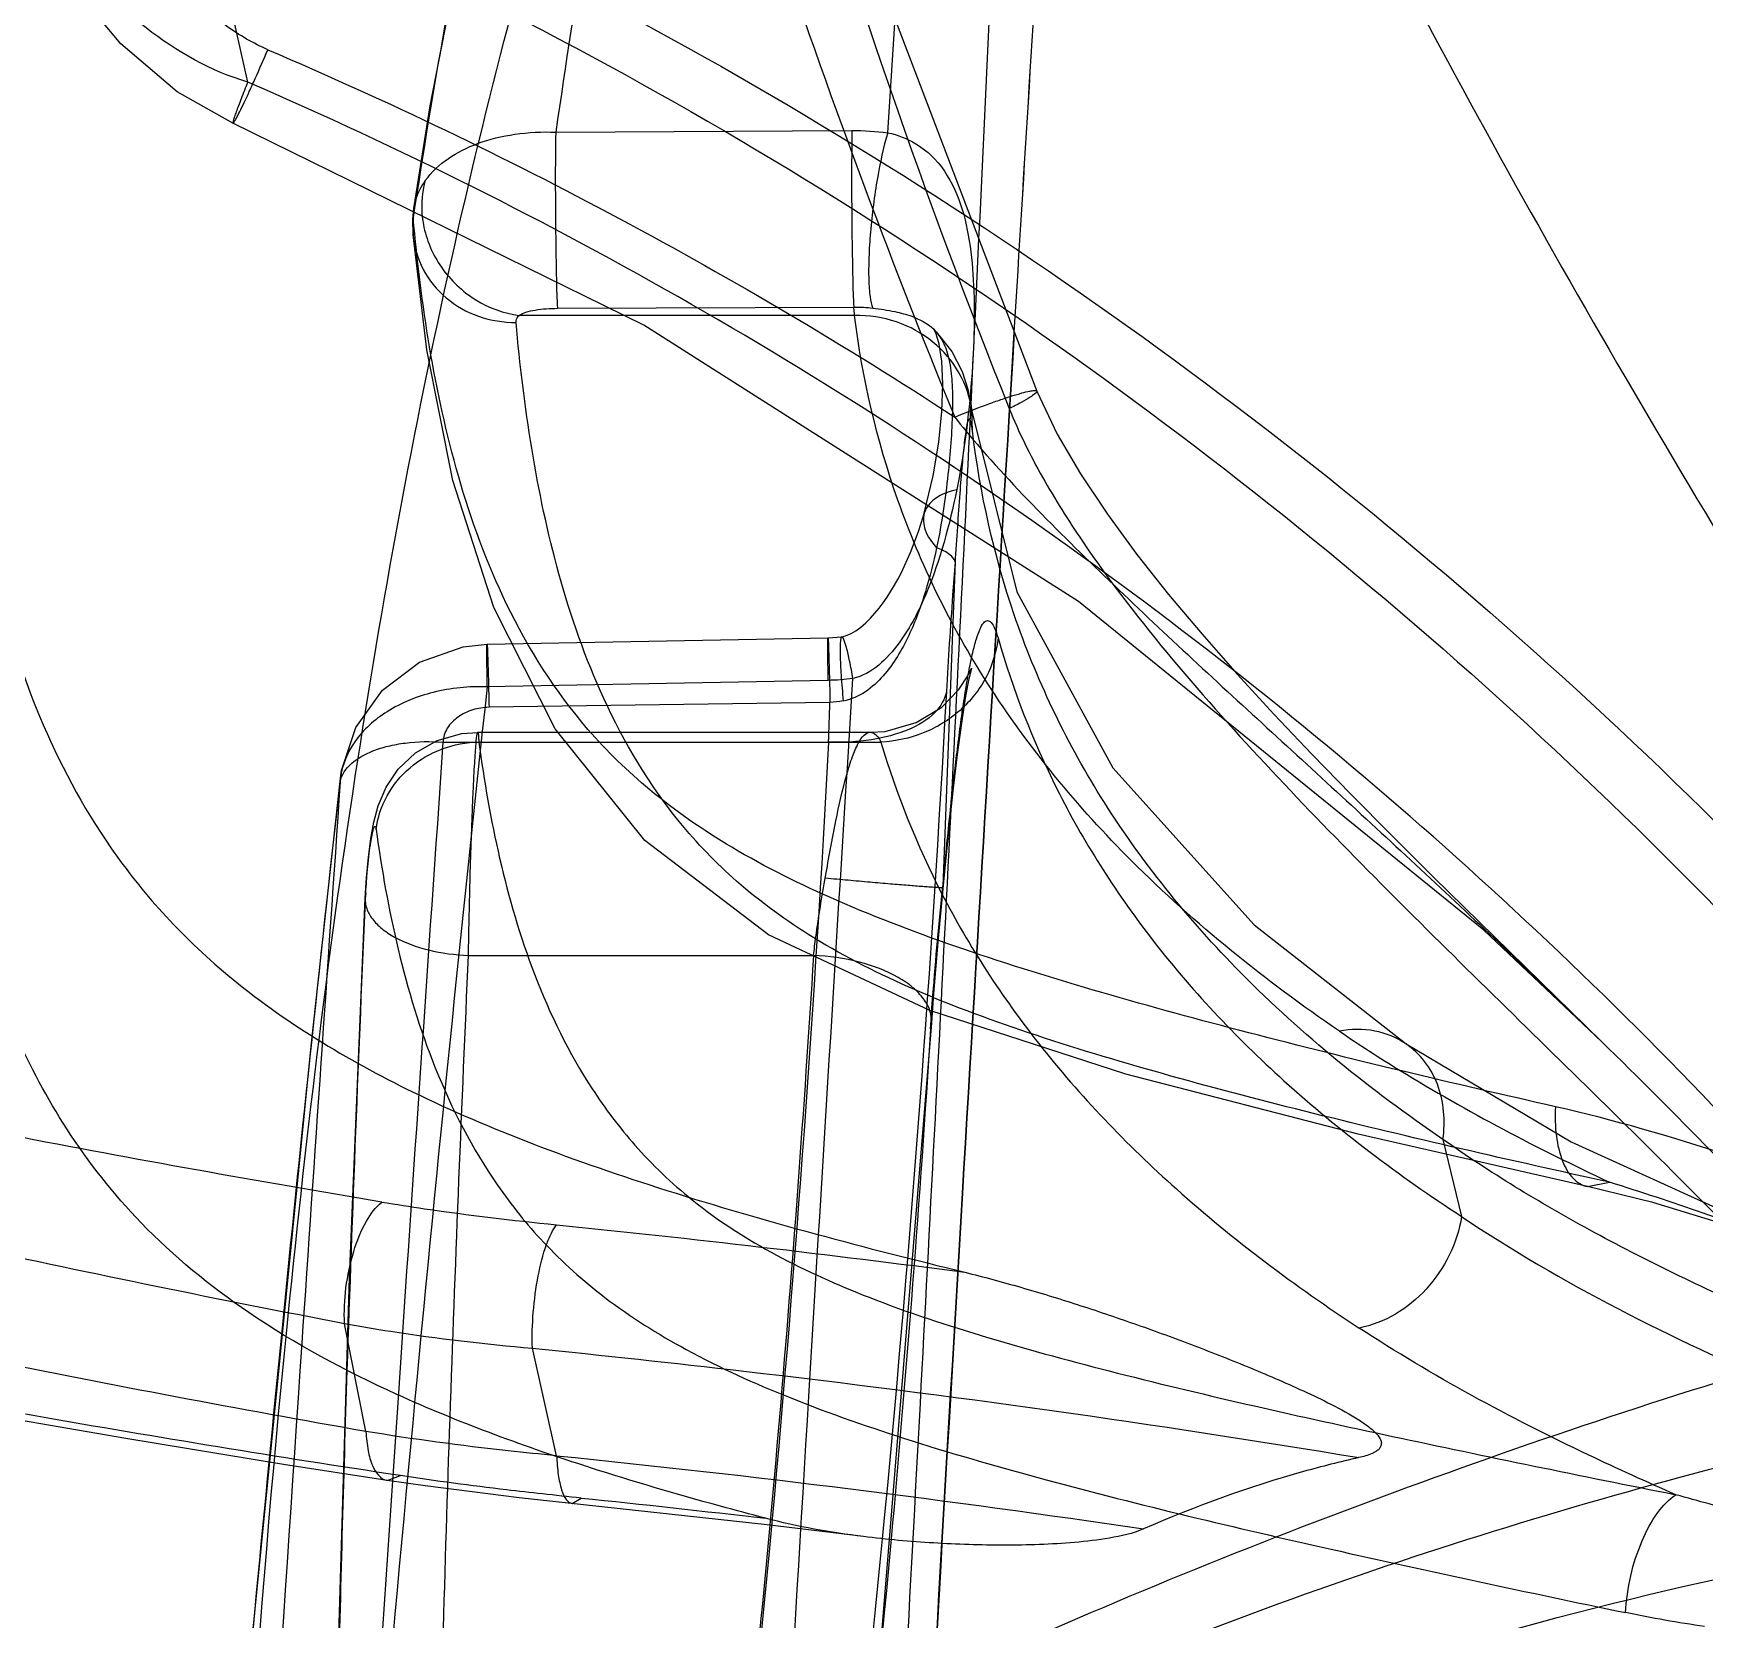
# Model space of a CAD drawing. Header units: millimetres. Extents: x 29875 to 31218, y -21313 to -20364.
# Drawn here: x 30167.77 to 30173.53, y -20647.95 to -20642.47 of the extents above; entities that cross this region are included whole.
import ezdxf

# ---------------------------------------------------------------- set-up
doc = ezdxf.new("R2010")
doc.units = ezdxf.units.MM
doc.header["$LTSCALE"] = 8
doc.layers.add('Cav-cor', color=30, linetype='Continuous')
doc.layers.add('WT', color=4, linetype='Continuous')

# ---------------------------------------------------------------- blocks, each defined once
blk = doc.blocks.new('20160903.150404')
at = {"layer": 'Cav-cor', "color": 241}
for p, q in [((-4.0091, 60.4725), (-4.1722, 62.9829)), ((-1.8006, 60.6473), (-1.6355, 61.3828)), ((-4.0414, 60.845), (-4.5231, 59.5805)), ((-2.8638, 60.4745), (-3.8856, 60.4801)), ((-2.3738, 60.2106), (-2.3739, 60.2113)), ((-2.3715, 60.1798), (-2.3738, 60.2106)), ((-2.3715, 60.1798), (-2.371, 60.1201)), ((-4.3227, 60.1079), (-4.3102, 59.8463)), ((-2.371, 60.1201), (-2.3711, 60.1196)), ((-2.8695, 59.8666), (-3.8919, 59.871)), ((-4.1664, 59.7955), (-4.1665, 59.7954)), ((-3.8944, 59.8421), (-2.7371, 59.8421)), ((-4.4455, 59.7841), (-4.4401, 59.6949)), ((-4.4334, 59.5849), (-4.4455, 59.7839)), ((-4.4401, 59.6949), (-4.4334, 59.586)), ((-4.3013, 59.4442), (-4.2993, 59.5114)), ((-4.2993, 59.5114), (-4.2992, 59.5119)), ((-4.1351, 59.1599), (-4.135, 59.1596)), ((-4.2413, 58.9916), (-4.1989, 57.8731)), ((-3.8029, 58.7297), (-3.8502, 58.7331)), ((-2.6265, 58.7075), (-3.8029, 58.7297)), ((-3.8035, 58.5829), (-2.6269, 58.5604)), ((-3.8097, 58.5066), (-2.6332, 58.4901)), ((-2.4743, 58.3698), (-3.9857, 58.3703)), ((-3.9482, 58.4037), (-3.9486, 58.4037)), ((-2.5943, 58.4037), (-3.9485, 58.4037)), ((-2.121, 58.2459), (-2.1197, 58.2313)), ((-5.8926, 57.904), (-6.472, 57.3368)), ((-4.1987, 57.8683), (-4.1997, 57.8678)), ((-4.1997, 57.8678), (-4.1997, 57.8678)), ((-2.2081, 57.8484), (-2.2059, 57.8318)), ((-2.5625, 57.6342), (-3.7529, 57.6342)), ((-4.1567, 57.3803), (-4.1601, 57.4011)), ((-5.7973, 57.3284), (-5.7973, 57.3284)), ((-5.9247, 56.9991), (-5.9888, 56.7333)), ((-6.4235, 56.8362), (-6.4997, 56.8514)), ((-6.4231, 56.8363), (-6.4235, 56.8362)), ((-2.2084, 55.9915), (-2.1348, 56.3633)), ((-2.8666, 55.9078), (-2.783, 56.2786)), ((-2.3205, 56.1234), (-2.3, 55.8212)), ((-2.3276, 55.8391), (-2.2851, 55.8456)), ((-2.2818, 55.8224), (-2.3276, 55.8391)), ((-2.2817, 55.8225), (-2.2818, 55.8224)), ((-2.9196, 55.7433), (-2.9509, 55.7618)), ((-3.9993, 55.717), (-3.9899, 55.6213)), ((-3.9254, 55.6289), (-3.5926, 55.6693)), ((-3.6104, 55.6903), (-3.5998, 55.5761)), ((-1.748, 54.5338), (-1.8261, 55.3789))]:
    blk.add_line(p, q, dxfattribs=at)
for points in [[(-2.3738, 60.2106), (-2.4297, 60.5653), (-2.6665, 61.7715), (-2.9332, 62.6849)], [(-1.7498, 60.5049), (-1.5571, 60.6137), (-1.3624, 60.7793), (-1.1898, 60.9863), (-1.1339, 61.0726)], [(-6.4717, 57.3371), (-6.0657, 57.7207), (-4.667, 58.8556), (-3.1679, 59.8088), (-1.7498, 60.5049)], [(-2.3711, 60.1196), (-2.3701, 60.1738), (-2.3739, 60.2114)], [(-6.4231, 56.8363), (-5.6317, 57.0174), (-4.831, 57.2244), (-4.1541, 57.4434), (-3.598, 57.7054), (-3.1705, 58.031), (-2.8611, 58.4156), (-2.6493, 58.8345), (-2.5083, 59.2727), (-2.4183, 59.7234), (-2.371, 60.1201)], [(-4.1665, 59.7954), (-4.1761, 59.786), (-4.2304, 59.7175), (-4.2659, 59.6484), (-4.2856, 59.5873), (-4.2956, 59.5372), (-4.2993, 59.5114)], [(-4.135, 59.1596), (-4.1663, 59.289), (-4.1854, 59.4048), (-4.1959, 59.5107), (-4.1989, 59.605), (-4.1952, 59.6844), (-4.1864, 59.7433), (-4.1763, 59.778), (-4.1698, 59.7914), (-4.1664, 59.7955)], [(-4.5231, 59.5805), (-4.5937, 59.4328), (-4.6741, 59.2953), (-4.767, 59.1559), (-4.8688, 59.0172), (-4.9781, 58.8793), (-5.0936, 58.742), (-5.2149, 58.6046), (-5.3413, 58.4669), (-5.4724, 58.3286), (-5.608, 58.1891), (-5.748, 58.0478), (-5.8926, 57.904)], [(-4.2992, 59.5119), (-4.4547, 58.8886), (-4.7852, 58.281), (-5.2733, 57.7394), (-5.7973, 57.3284)], [(-3.8507, 58.7332), (-3.8638, 58.7363), (-3.8824, 58.7444), (-3.8985, 58.7539), (-3.916, 58.7667), (-3.9331, 58.7815), (-3.9495, 58.7975), (-3.9649, 58.8145), (-3.9795, 58.8322), (-3.9934, 58.8506), (-4.0069, 58.87), (-4.02, 58.8904), (-4.0326, 58.9115), (-4.0447, 58.9331), (-4.0562, 58.9553), (-4.0672, 58.9779), (-4.0777, 59.0009), (-4.0877, 59.0243), (-4.0973, 59.0481), (-4.1064, 59.0722), (-4.1151, 59.0967), (-4.1233, 59.1216), (-4.1312, 59.1468), (-4.1351, 59.1599)], [(-2.121, 58.2459), (-2.1247, 58.2722), (-2.174, 58.4209), (-2.266, 58.5492), (-2.3934, 58.6457), (-2.5443, 58.699), (-2.6265, 58.7075)], [(-4.295, 58.618), (-4.2978, 58.6249), (-4.2963, 58.6195), (-4.2881, 58.5838), (-4.2765, 58.5216), (-4.2631, 58.4354), (-4.2487, 58.3277), (-4.2338, 58.2017), (-4.2187, 58.0617), (-4.2039, 57.9124), (-4.183, 57.6934)], [(-3.9485, 58.4037), (-4.0006, 58.4071), (-4.1076, 58.4371), (-4.1953, 58.4905), (-4.2547, 58.5509), (-4.2858, 58.5988), (-4.295, 58.618)], [(-2.2059, 57.8318), (-2.2103, 57.9015), (-2.2172, 57.9731), (-2.2256, 58.0378), (-2.2355, 58.0936), (-2.2503, 58.1497), (-2.2779, 58.2142), (-2.3203, 58.2763), (-2.3801, 58.3325), (-2.4545, 58.3752), (-2.54, 58.3995), (-2.5943, 58.4036)], [(-1.8261, 55.3789), (-2.0201, 57.3212), (-2.121, 58.2459)], [(-2.11, 55.1362), (-2.1524, 56.5223), (-2.2059, 57.8317)], [(-4.183, 57.6934), (-4.1671, 57.5024), (-4.1601, 57.4011)], [(-4.1602, 57.4011), (-3.9409, 54.7361), (-3.6108, 52.1705), (-3.2474, 50.1254)], [(-5.7973, 57.3284), (-6.3671, 56.9907), (-7.254, 56.5875), (-7.3604, 56.545)], [(-7.3597, 56.5453), (-7.0515, 56.6585), (-6.6485, 56.7813), (-6.4231, 56.8363)], [(-2.2817, 55.8225), (-1.9239, 55.8779), (-1.3797, 55.967), (-0.98, 56.036)], [(-3.5926, 55.6693), (-2.7377, 55.763), (-2.4124, 55.8037), (-2.2819, 55.8226)]]:
    blk.add_lwpolyline(points, dxfattribs=at)
for centre, radius, start, end in [((-1301.4082, -19.4678), 1299.3818, 3.4967459, 3.6464065), ((-1301.4041, -19.4675), 1299.3776, 3.4967517, 3.6464066), ((4.2364, 46.4892), 15.5214, 113.16818, 123.10122), ((-3.8907, 59.5558), 0.9242, 89.68831, 97.36342), ((-3.8936, 59.3177), 0.5533, 89.82436, 96.65643), ((-3.7883, 59.3699), 0.7872, 262.64395, 268.89533), ((65.3142, 62.3362), 69.6288, 183.121167, 185.454985), ((-3.7929, 58.8606), 0.3544, 259.83102, 267.28273), ((-41.314, 57.1303), 37.5295, 1.89273, 2.10158), ((67.9813, 62.2352), 71.8902, 183.082168, 185.223457), ((-141.8013, 42.485), 140.5663, 5.655158, 6.431753), ((-150.39, 51.2686), 148.3279, 1.90641, 2.542472), ((61.4887, 61.5685), 65.779, 183.650548, 185.187505), ((8.6588, 41.8451), 21.6549, 134.32468, 137.16234), ((-10.76, 107.7686), 51.6887, 279.46074, 280.90287), ((1.8779, 9.7332), 47.2103, 95.76716, 97.48888), ((-11.2276, 104.0585), 48.5542, 280.79366, 282.35735), ((-190.9234, 37.4802), 189.9425, 5.150952, 5.69737), ((-10.8743, 105.4798), 50.2413, 279.93232, 281.45529), ((-10.2872, 108.437), 53.1968, 278.65151, 280.0177), ((1.5124, 12.5761), 43.5524, 95.77052, 98.45534), ((-5.6651, 64.2257), 8.7789, 287.78562, 287.94369), ((-8.363, 61.4707), 5.9273, 283.6941, 286.00872), ((1.9038, 8.5355), 47.4752, 95.86925, 96.64157), ((-4.7879, 73.6301), 17.9625, 275.86977, 276.29764), ((-7.5041, 59.9552), 4.6858, 278.30277, 281.68843)]:
    blk.add_arc(centre, radius, start, end, dxfattribs=at)
for points, knots in [([(-2.6858, 64.9238), (-2.5715, 64.904), (-2.3568, 64.8566), (-2.0615, 64.7502), (-1.8117, 64.6109), (-1.536, 64.3868), (-1.2668, 64.0271), (-1.0358, 63.5197), (-0.8502, 62.9428), (-0.6915, 62.2893), (-0.5509, 61.5468), (-0.4705, 61.0193), (-0.4311, 60.7383)], [0, 0, 0, 0, 0.067769, 0.12815, 0.182748, 0.234016, 0.334735, 0.441606, 0.558617, 0.688336, 0.83421, 1, 1, 1, 1]), ([(-14.8382, 57.7231), (-14.7895, 57.9257), (-14.6663, 58.3311), (-14.3831, 58.9138), (-13.9915, 59.4619), (-13.5021, 59.9664), (-12.9375, 60.4293), (-12.1093, 61.0077), (-10.9979, 61.6628), (-9.6148, 62.3922), (-8.2108, 63.1023), (-6.8218, 63.8277), (-5.9219, 64.353), (-5.4874, 64.6328)], [0, 0, 0, 0, 0.052384, 0.106091, 0.162117, 0.220927, 0.28224, 0.345352, 0.474667, 0.606151, 0.738355, 0.870086, 1, 1, 1, 1]), ([(-3.0281, 64.5757), (-2.9112, 64.5517), (-2.6926, 64.4944), (-2.3955, 64.3674), (-2.1486, 64.2053), (-1.8792, 63.9507), (-1.6205, 63.5577), (-1.3967, 63.0173), (-1.2141, 62.4082), (-1.0566, 61.7201), (-0.9151, 60.9373), (-0.8333, 60.3808), (-0.7929, 60.0839)], [0, 0, 0, 0, 0.066557, 0.125727, 0.179508, 0.230503, 0.33165, 0.439028, 0.55616, 0.686121, 0.832786, 1, 1, 1, 1]), ([(-14.5392, 57.5047), (-14.4918, 57.7089), (-14.3723, 58.1176), (-14.0952, 58.7064), (-13.7074, 59.2585), (-13.2194, 59.7616), (-12.6568, 60.2186), (-11.8342, 60.7858), (-10.7343, 61.4281), (-9.3692, 62.1458), (-7.9857, 62.846), (-6.6177, 63.561), (-5.7308, 64.0768), (-5.3019, 64.3507)], [0, 0, 0, 0, 0.053198, 0.107748, 0.164439, 0.223653, 0.285113, 0.348184, 0.477163, 0.608143, 0.73975, 0.870806, 1, 1, 1, 1]), ([(-1.1441, 64.1956), (-1.8223, 64.0881), (-3.1641, 63.8314), (-5.1324, 63.3154), (-6.7241, 62.7844), (-7.9594, 62.3041), (-9.1497, 61.7917), (-10.2882, 61.2083), (-11.3388, 60.5257), (-12.0594, 59.9712), (-12.7214, 59.3775), (-13.3359, 58.7553), (-13.9301, 58.1223), (-14.3336, 57.7086), (-14.5392, 57.5047)], [0, 0, 0, 0, 0.134489, 0.267349, 0.398253, 0.462896, 0.526889, 0.652059, 0.712805, 0.772065, 0.829953, 0.886828, 0.943294, 1, 1, 1, 1]), ([(-3.0709, 64.0112), (-3.2403, 63.2471), (-3.6267, 61.7289), (-4.1378, 60.2469), (-4.4283, 59.5204)], [0, 0, 0, 0, 0.500052, 1, 1, 1, 1]), ([(-1.0826, 63.8478), (-1.7584, 63.7399), (-3.0954, 63.4824), (-5.0559, 62.965), (-6.6412, 62.4343), (-7.8711, 61.9544), (-9.0553, 61.4423), (-10.186, 60.856), (-11.2242, 60.1648), (-11.9332, 59.6008), (-12.5831, 58.9959), (-13.1871, 58.361), (-13.7763, 57.716), (-14.1788, 57.2944), (-14.3841, 57.0861)], [0, 0, 0, 0, 0.134329, 0.267008, 0.397699, 0.462219, 0.526075, 0.65092, 0.711498, 0.770632, 0.828523, 0.885619, 0.942584, 1, 1, 1, 1]), ([(-4.4652, 63.1724), (-4.4548, 62.9458), (-4.4075, 61.9243), (-4.3602, 60.9028), (-4.3227, 60.1079)], [0, 0, 0, 0, 0.221851, 1, 1, 1, 1]), ([(-14.3639, 56.7963), (-14.1774, 56.9733), (-13.811, 57.331), (-13.2765, 57.8801), (-12.7422, 58.4278), (-12.185, 58.9598), (-11.5909, 59.4667), (-10.7317, 60.1043), (-9.5492, 60.8051), (-8.0243, 61.5102), (-6.4232, 62.1274), (-4.7635, 62.661), (-3.6299, 62.9541), (-3.0557, 63.0844)], [0, 0, 0, 0, 0.0585, 0.116486, 0.174337, 0.232593, 0.291689, 0.351914, 0.475838, 0.603551, 0.733796, 0.866025, 1, 1, 1, 1]), ([(-12.3421, 59.5004), (-11.8516, 59.8412), (-10.8133, 60.461), (-9.2001, 61.3015), (-7.5662, 62.1221), (-6.4931, 62.7017), (-5.971, 63.0106)], [0, 0, 0, 0, 0.246225, 0.49751, 0.749936, 1, 1, 1, 1]), ([(-11.8945, 59.2586), (-11.6029, 59.4928), (-10.9887, 59.9405), (-9.9994, 60.5338), (-8.9458, 61.064), (-7.8454, 61.5419), (-6.7103, 61.977), (-5.1509, 62.5035), (-3.9518, 62.8275), (-3.1416, 63.0106)], [0, 0, 0, 0, 0.116953, 0.237237, 0.36031, 0.485475, 0.612212, 0.740287, 1, 1, 1, 1]), ([(-3.4034, 62.9708), (-3.3422, 62.7986), (-3.2318, 62.4316), (-3.0373, 61.6013), (-2.9305, 60.9394), (-2.8638, 60.4745)], [0, 0, 0, 0, 0.214385, 0.449065, 1, 1, 1, 1]), ([(-1.9342, 56.3301), (-1.998, 56.9721), (-2.1469, 58.2153), (-2.4718, 59.9884), (-2.8836, 61.5727), (-3.2202, 62.5467), (-3.3966, 62.9924)], [0, 0, 0, 0, 0.28289, 0.548716, 0.789796, 1, 1, 1, 1]), ([(-6.0593, 62.9548), (-6.4997, 62.0205), (-7.484, 60.1996), (-8.6015, 58.4609), (-9.1712, 57.5988)], [0, 0, 0, 0, 0.499889, 1, 1, 1, 1]), ([(-3.0899, 62.926), (-3.2457, 62.3425), (-3.5902, 61.1839), (-4.0103, 60.0501), (-4.2401, 59.4915)], [0, 0, 0, 0, 0.499966, 1, 1, 1, 1]), ([(-4.9915, 62.6157), (-5.4756, 61.5627), (-6.2934, 60.0239), (-7.508, 58.0487), (-8.1445, 57.0791), (-8.4658, 56.5963)], [0, 0, 0, 0, 0.499845, 0.749908, 1, 1, 1, 1]), ([(-2.9087, 62.5271), (-2.8483, 62.3667), (-2.7391, 62.0234), (-2.546, 61.2428), (-2.4384, 60.6188), (-2.3715, 60.1798)], [0, 0, 0, 0, 0.21321, 0.447569, 1, 1, 1, 1]), ([(-1.7031, 61.549), (-2.358, 61.2766), (-3.6321, 60.6419), (-5.3968, 59.4442), (-6.9927, 58.0313), (-7.9267, 56.9601), (-8.359, 56.3992)], [0, 0, 0, 0, 0.250192, 0.500257, 0.750192, 1, 1, 1, 1]), ([(-1.6355, 61.3828), (-2.2764, 61.1134), (-3.523, 60.4869), (-5.249, 59.3077), (-6.8105, 57.9196), (-7.7251, 56.8687), (-8.1486, 56.3186)], [0, 0, 0, 0, 0.250169, 0.500228, 0.750171, 1, 1, 1, 1]), ([(-1.8702, 60.7588), (-1.8198, 60.7803), (-1.7248, 60.8369), (-1.5576, 60.9784), (-1.4529, 61.1079), (-1.397, 61.2018)], [0, 0, 0, 0, 0.250337, 0.500702, 1, 1, 1, 1]), ([(-1.8006, 60.6473), (-1.6734, 60.6841), (-1.4394, 60.8203), (-1.2516, 61.0067), (-1.1683, 61.1077)], [0, 0, 0, 0, 0.502862, 1, 1, 1, 1]), ([(-1.7498, 60.5049), (-1.7503, 60.5047), (-1.752, 60.5066), (-1.7542, 60.5095), (-1.7577, 60.5154), (-1.7643, 60.5273), (-1.7748, 60.548), (-1.7895, 60.5786), (-1.8072, 60.6166), (-1.8347, 60.6773), (-1.8558, 60.7254), (-1.8702, 60.7588)], [0, 0, 0, 0, 0.006032, 0.020645, 0.0442, 0.076592, 0.167174, 0.289647, 0.439727, 0.612808, 1, 1, 1, 1]), ([(-7.289, 56.6436), (-6.9121, 57.0713), (-6.1115, 57.887), (-4.7851, 58.9729), (-3.3475, 59.9082), (-2.3245, 60.4207), (-1.8006, 60.6473)], [0, 0, 0, 0, 0.249833, 0.499778, 0.749833, 1, 1, 1, 1]), ([(-1.8006, 60.6473), (-1.7928, 60.628), (-1.7819, 60.6006), (-1.7688, 60.5662), (-1.7611, 60.5455), (-1.7556, 60.5293), (-1.7513, 60.5165), (-1.7501, 60.5102), (-1.7489, 60.5052), (-1.7498, 60.5049)], [0, 0, 0, 0, 0.411266, 0.584, 0.72971, 0.845221, 0.929194, 0.980741, 1, 1, 1, 1]), ([(-4.0091, 60.4724), (-4.043, 60.4655), (-4.1025, 60.4421), (-4.1894, 60.3714), (-4.2541, 60.261), (-4.2912, 60.1162), (-4.3069, 59.9609), (-4.3085, 59.7946), (-4.296, 59.5526), (-4.2721, 59.3667), (-4.2471, 59.2413)], [0, 0, 0, 0, 0.076392, 0.137534, 0.244399, 0.351411, 0.465506, 0.587839, 0.718005, 1, 1, 1, 1]), ([(-4.0091, 60.4723), (-3.9935, 60.4212), (-3.9698, 60.3072), (-3.9509, 60.1628), (-3.9434, 60.0454), (-3.9425, 59.9703), (-3.9465, 59.9121), (-3.9524, 59.8792), (-3.9577, 59.8672)], [0, 0, 0, 0, 0.261909, 0.568897, 0.713406, 0.838466, 0.935918, 1, 1, 1, 1]), ([(-3.8856, 60.4801), (-3.8837, 60.3645), (-3.8841, 60.1937), (-3.8876, 59.9907), (-3.8894, 59.9032), (-3.8919, 59.871)], [0, 0, 0, 0, 0.569038, 0.840853, 1, 1, 1, 1]), ([(-2.8633, 60.4745), (-2.8614, 60.3598), (-2.8619, 60.1899), (-2.8653, 59.9874), (-2.8671, 59.8994), (-2.8695, 59.8666)], [0, 0, 0, 0, 0.565984, 0.838042, 1, 1, 1, 1]), ([(-2.4134, 60.307), (-2.4558, 60.3672), (-2.5641, 60.4336), (-2.7243, 60.4717), (-2.8166, 60.4761), (-2.8638, 60.4744)], [0, 0, 0, 0, 0.445863, 0.713854, 1, 1, 1, 1]), ([(-2.4134, 60.307), (-2.3992, 60.2585), (-2.3967, 60.1777), (-2.4276, 60.0777), (-2.4802, 59.9826), (-2.5803, 59.8873), (-2.6846, 59.8488), (-2.7371, 59.8421)], [0, 0, 0, 0, 0.238963, 0.364482, 0.492407, 0.749477, 1, 1, 1, 1]), ([(-2.3739, 60.2114), (-2.3752, 60.2197), (-2.3826, 60.2537), (-2.3984, 60.2856), (-2.4134, 60.307)], [0, 0, 0, 0, 0.244532, 1, 1, 1, 1]), ([(-6.313, 57.1118), (-5.9594, 57.1921), (-5.4357, 57.3161), (-4.7545, 57.5008), (-4.2785, 57.6479), (-3.849, 57.8089), (-3.4841, 57.9888), (-3.1944, 58.1884), (-2.9159, 58.459), (-2.6841, 58.8261), (-2.5192, 59.2803), (-2.4217, 59.7301), (-2.3849, 60.0303), (-2.3715, 60.1798)], [0, 0, 0, 0, 0.196835, 0.29205, 0.383132, 0.467157, 0.540823, 0.603418, 0.657318, 0.75062, 0.836001, 0.918537, 1, 1, 1, 1]), ([(-2.3711, 60.1196), (-2.3748, 60.0785), (-2.3992, 59.9963), (-2.4809, 59.8963), (-2.5952, 59.8316), (-2.6829, 59.8174), (-2.7267, 59.8179)], [0, 0, 0, 0, 0.242773, 0.489367, 0.742372, 1, 1, 1, 1]), ([(-3.9577, 59.8672), (-3.9831, 59.8643), (-4.0285, 59.8573), (-4.1006, 59.8387), (-4.1456, 59.8153), (-4.1664, 59.7955)], [0, 0, 0, 0, 0.343782, 0.613964, 1, 1, 1, 1]), ([(-3.8944, 59.8421), (-3.8942, 59.8448), (-3.8935, 59.8544), (-3.8926, 59.864), (-3.8919, 59.871)], [0, 0, 0, 0, 0.275412, 1, 1, 1, 1]), ([(-2.7371, 59.8421), (-2.744, 59.8472), (-2.7625, 59.8548), (-2.8068, 59.8644), (-2.8437, 59.8665), (-2.8695, 59.8666)], [0, 0, 0, 0, 0.189526, 0.431773, 1, 1, 1, 1]), ([(-6.4997, 56.8514), (-6.1581, 56.9265), (-5.6519, 57.0419), (-4.9925, 57.2132), (-4.5315, 57.3499), (-4.1161, 57.5013), (-3.7661, 57.6757), (-3.4929, 57.8732), (-3.2341, 58.1417), (-3.0202, 58.5016), (-2.8665, 58.9435), (-2.7746, 59.381), (-2.7395, 59.6727), (-2.7267, 59.8179)], [0, 0, 0, 0, 0.196738, 0.291962, 0.383106, 0.467103, 0.540351, 0.60229, 0.655761, 0.749068, 0.834919, 0.918006, 1, 1, 1, 1]), ([(-5.5672, 57.3728), (-5.3123, 57.5471), (-4.8621, 57.9068), (-4.344, 58.5332), (-4.0245, 59.1811), (-3.9215, 59.6255), (-3.8944, 59.8421)], [0, 0, 0, 0, 0.301275, 0.558759, 0.786991, 1, 1, 1, 1]), ([(-4.3102, 59.8463), (-4.2516, 58.6135), (-4.1231, 56.0823), (-3.9085, 52.2178), (-3.7426, 48.2211), (-3.7036, 45.5212), (-3.7116, 44.1576)], [0, 0, 0, 0, 0.235786, 0.484234, 0.739479, 1, 1, 1, 1]), ([(-4.2991, 59.5119), (-4.2933, 59.5576), (-4.2633, 59.6483), (-4.1697, 59.7577), (-4.0411, 59.8279), (-3.9432, 59.8429), (-3.8944, 59.8421)], [0, 0, 0, 0, 0.242885, 0.489469, 0.742359, 1, 1, 1, 1]), ([(-0.7927, 59.8421), (-0.815, 59.5316), (-0.8767, 59.0598), (-1.0726, 58.4437), (-1.2755, 58.0626), (-1.507, 57.7709), (-1.8344, 57.4594), (-2.273, 57.1958), (-2.7932, 56.9748), (-3.4271, 56.7576), (-3.93, 56.6255), (-4.2752, 56.5407)], [0, 0, 0, 0, 0.176423, 0.267738, 0.365303, 0.418997, 0.478235, 0.620562, 0.705606, 0.798554, 1, 1, 1, 1]), ([(-4.1665, 59.7954), (-4.1816, 59.781), (-4.2066, 59.7441), (-4.2249, 59.6765), (-4.2325, 59.5979), (-4.2328, 59.4688), (-4.2181, 59.2809), (-4.1951, 59.1243), (-4.1778, 59.0406)], [0, 0, 0, 0, 0.081041, 0.168131, 0.269377, 0.386909, 0.668411, 1, 1, 1, 1]), ([(-2.7267, 59.8179), (-2.7265, 59.8199), (-2.7268, 59.829), (-2.7322, 59.8372), (-2.7371, 59.8421)], [0, 0, 0, 0, 0.228834, 1, 1, 1, 1]), ([(-4.5231, 59.5805), (-4.5243, 59.5777), (-4.5138, 59.5684), (-4.4977, 59.5574), (-4.4661, 59.5394), (-4.4422, 59.5272), (-4.4283, 59.5204)], [0, 0, 0, 0, 0.080923, 0.277787, 0.590157, 1, 1, 1, 1]), ([(-4.2401, 59.4915), (-4.2752, 59.5059), (-4.3265, 59.5259), (-4.3923, 59.5495), (-4.4344, 59.5635), (-4.4688, 59.5739), (-4.4961, 59.5805), (-4.5114, 59.5831), (-4.5222, 59.5828), (-4.5231, 59.5805)], [0, 0, 0, 0, 0.380876, 0.552543, 0.70233, 0.825265, 0.916949, 0.975026, 1, 1, 1, 1]), ([(-4.4334, 59.586), (-4.3771, 58.6618), (-4.0685, 53.5202), (-3.784, 48.3795), (-3.8083, 44.1658)], [0, 0, 0, 0, 0.179768, 1, 1, 1, 1]), ([(-3.8083, 44.1658), (-3.784, 48.3795), (-4.0684, 53.5198), (-4.377, 58.6611), (-4.4334, 59.5849)], [0, 0, 0, 0, 0.820287, 1, 1, 1, 1]), ([(-4.4283, 59.5204), (-4.4608, 59.439), (-4.539, 59.2825), (-4.7235, 58.9897), (-4.9877, 58.6511), (-5.3303, 58.27), (-5.8067, 57.7806), (-6.4218, 57.1833), (-6.909, 56.6987), (-7.1479, 56.4499)], [0, 0, 0, 0, 0.0638, 0.126907, 0.251745, 0.375837, 0.499859, 0.748887, 1, 1, 1, 1]), ([(-4.3013, 59.4442), (-4.3004, 59.451), (-4.2988, 59.4623), (-4.2962, 59.4751), (-4.2937, 59.4813), (-4.2921, 59.4839), (-4.2895, 59.4842), (-4.2877, 59.4818), (-4.286, 59.4783), (-4.2833, 59.4699), (-4.2802, 59.455), (-4.2766, 59.4319), (-4.2729, 59.4023), (-4.2691, 59.3664), (-4.2637, 59.3076), (-4.2571, 59.2226), (-4.2491, 59.1097), (-4.2438, 59.0297), (-4.2411, 58.988)], [0, 0, 0, 0, 0.03804, 0.063193, 0.07098, 0.075877, 0.079116, 0.083634, 0.090942, 0.101381, 0.131892, 0.175063, 0.230395, 0.297144, 0.374461, 0.556763, 0.768469, 1, 1, 1, 1]), ([(-4.3184, 59.3963), (-4.3996, 59.3017), (-4.5715, 59.1213), (-4.9287, 58.7757), (-5.3863, 58.3567), (-5.9345, 57.8531), (-6.2942, 57.5109), (-6.4717, 57.3371)], [0, 0, 0, 0, 0.125517, 0.250593, 0.500293, 0.75, 1, 1, 1, 1]), ([(-5.9247, 56.9991), (-5.6757, 57.1688), (-5.2358, 57.5227), (-4.7338, 58.1435), (-4.4261, 58.7873), (-4.3274, 59.2287), (-4.3013, 59.4442)], [0, 0, 0, 0, 0.298766, 0.555523, 0.784793, 1, 1, 1, 1]), ([(-4.2471, 59.2413), (-4.2227, 59.1198), (-4.1726, 58.9341), (-4.0584, 58.7077), (-3.9545, 58.6046), (-3.8891, 58.5892)], [0, 0, 0, 0, 0.483288, 0.738128, 1, 1, 1, 1]), ([(-4.247, 59.2405), (-4.2207, 59.2346), (-4.1745, 59.219), (-4.1409, 59.1798), (-4.1351, 59.16)], [0, 0, 0, 0, 0.565937, 1, 1, 1, 1]), ([(-4.135, 59.1596), (-4.1297, 59.1412), (-4.1349, 59.0947), (-4.1612, 59.0587), (-4.1776, 59.0407)], [0, 0, 0, 0, 0.439888, 1, 1, 1, 1]), ([(-4.2413, 58.9916), (-4.2402, 59.0015), (-4.2181, 59.0234), (-4.1937, 59.0341), (-4.1776, 59.0407)], [0, 0, 0, 0, 0.365064, 1, 1, 1, 1]), ([(-4.2413, 58.9916), (-4.2384, 58.9534), (-4.2275, 58.8046), (-4.2174, 58.6557), (-4.2113, 58.545)], [0, 0, 0, 0, 0.25662, 1, 1, 1, 1]), ([(-4.1776, 59.0407), (-4.1667, 58.9897), (-4.141, 58.8866), (-4.0951, 58.7608), (-4.044, 58.6644), (-3.9957, 58.5971), (-3.9348, 58.54), (-3.8827, 58.5166), (-3.8555, 58.5117)], [0, 0, 0, 0, 0.241356, 0.49065, 0.617269, 0.744629, 0.872339, 1, 1, 1, 1]), ([(-4.1987, 57.8683), (-4.2054, 57.9407), (-4.2192, 58.0814), (-4.2412, 58.2828), (-4.2607, 58.438), (-4.2772, 58.548), (-4.2891, 58.617), (-4.3012, 58.6754), (-4.3131, 58.7222), (-4.3256, 58.757), (-4.3364, 58.7794), (-4.3525, 58.7925), (-4.3696, 58.7816), (-4.3797, 58.7597), (-4.3863, 58.7411), (-4.3896, 58.7298)], [0, 0, 0, 0, 0.214807, 0.417896, 0.598454, 0.677092, 0.746417, 0.805409, 0.85324, 0.889343, 0.913739, 0.928348, 0.942145, 0.965225, 1, 1, 1, 1]), ([(-4.3896, 58.7298), (-4.4408, 58.5505), (-4.5827, 58.1863), (-4.9139, 57.6655), (-5.3859, 57.1651), (-5.7735, 56.8739), (-5.9888, 56.7333)], [0, 0, 0, 0, 0.214174, 0.445786, 0.704617, 1, 1, 1, 1]), ([(-4.3896, 58.7298), (-4.3847, 58.6828), (-4.3555, 58.5887), (-4.2635, 58.4721), (-4.1348, 58.3935), (-4.0354, 58.3722), (-3.9857, 58.3703)], [0, 0, 0, 0, 0.242055, 0.490995, 0.745103, 1, 1, 1, 1]), ([(-3.8891, 58.5892), (-3.8855, 58.6095), (-3.8787, 58.6453), (-3.8688, 58.69), (-3.8605, 58.7179), (-3.8553, 58.7298), (-3.852, 58.7333), (-3.8507, 58.7331)], [0, 0, 0, 0, 0.410838, 0.724669, 0.921788, 0.974652, 1, 1, 1, 1]), ([(-3.8507, 58.7331), (-3.8489, 58.7329), (-3.8464, 58.726), (-3.8451, 58.715), (-3.8442, 58.6953), (-3.8446, 58.657), (-3.848, 58.5947), (-3.8526, 58.5415), (-3.8555, 58.5117)], [0, 0, 0, 0, 0.023984, 0.077909, 0.163964, 0.280833, 0.597642, 1, 1, 1, 1]), ([(-3.8029, 58.7297), (-3.8033, 58.7296), (-3.803, 58.7276), (-3.8036, 58.7253), (-3.8037, 58.7201), (-3.8043, 58.7101), (-3.8048, 58.6925), (-3.8057, 58.6666), (-3.8066, 58.634), (-3.8076, 58.5957), (-3.8087, 58.5526), (-3.8094, 58.5223), (-3.8097, 58.5066)], [0, 0, 0, 0, 0.004588, 0.017807, 0.039624, 0.069964, 0.155771, 0.273322, 0.420099, 0.593286, 0.788321, 1, 1, 1, 1]), ([(-3.8035, 58.5829), (-3.8032, 58.6034), (-3.8029, 58.6323), (-3.8025, 58.6682), (-3.8024, 58.6894), (-3.8024, 58.7061), (-3.8024, 58.7173), (-3.8026, 58.7237), (-3.8025, 58.727), (-3.8029, 58.7284), (-3.8027, 58.7297), (-3.8029, 58.7297)], [0, 0, 0, 0, 0.417723, 0.590782, 0.735699, 0.85015, 0.933004, 0.962257, 0.983224, 0.995789, 1, 1, 1, 1]), ([(-2.6265, 58.7074), (-2.6269, 58.7074), (-2.6266, 58.7055), (-2.6272, 58.7032), (-2.6273, 58.6982), (-2.6279, 58.6884), (-2.6284, 58.6714), (-2.6293, 58.6461), (-2.6302, 58.6144), (-2.6312, 58.5771), (-2.6322, 58.535), (-2.6329, 58.5055), (-2.6332, 58.4901)], [0, 0, 0, 0, 0.00457, 0.017734, 0.039471, 0.069714, 0.155287, 0.272584, 0.419187, 0.592363, 0.787653, 1, 1, 1, 1]), ([(-2.627, 58.5604), (-2.6267, 58.5809), (-2.6264, 58.6098), (-2.6261, 58.6459), (-2.626, 58.6671), (-2.626, 58.6838), (-2.626, 58.6951), (-2.6262, 58.7014), (-2.6261, 58.7048), (-2.6265, 58.7061), (-2.6263, 58.7075), (-2.6265, 58.7074)], [0, 0, 0, 0, 0.417716, 0.590769, 0.735668, 0.850122, 0.932992, 0.96225, 0.983216, 0.995777, 1, 1, 1, 1]), ([(-3.3481, 47.866), (-3.3965, 49.7271), (-3.5221, 52.4767), (-3.7316, 56.0496), (-3.8373, 57.7637), (-3.8891, 58.5892)], [0, 0, 0, 0, 0.520157, 0.768893, 1, 1, 1, 1]), ([(-4.2113, 58.545), (-4.2072, 58.5178), (-4.1709, 58.46), (-4.0757, 58.4055), (-3.9491, 58.3726), (-3.8545, 58.3678), (-3.805, 58.3698)], [0, 0, 0, 0, 0.175312, 0.402524, 0.68486, 1, 1, 1, 1]), ([(-2.6269, 58.5604), (-2.5647, 58.5629), (-2.4435, 58.551), (-2.2827, 58.4866), (-2.1647, 58.383), (-2.126, 58.2904), (-2.121, 58.2458)], [0, 0, 0, 0, 0.28906, 0.556295, 0.791973, 1, 1, 1, 1]), ([(-2.6269, 58.5604), (-2.5372, 57.7424), (-2.3676, 56.0431), (-2.1336, 53.43), (-1.9326, 50.7029), (-1.8435, 48.8551), (-1.8131, 47.9219)], [0, 0, 0, 0, 0.231344, 0.480052, 0.73752, 1, 1, 1, 1]), ([(-2.6332, 58.4901), (-2.6142, 58.4898), (-2.5764, 58.4838), (-2.5257, 58.4593), (-2.4865, 58.4215), (-2.4745, 58.3866), (-2.4748, 58.3698)], [0, 0, 0, 0, 0.262693, 0.520908, 0.768775, 1, 1, 1, 1]), ([(-2.598, 58.3703), (-2.616, 58.2356), (-2.6632, 57.9641), (-2.7817, 57.5571), (-2.9445, 57.2235), (-3.1381, 56.9676), (-3.432, 56.6864), (-3.8587, 56.4738), (-4.3627, 56.3089), (-4.9651, 56.1471), (-5.7578, 55.97), (-6.4019, 55.8384), (-6.7284, 55.7732)], [0, 0, 0, 0, 0.076205, 0.154244, 0.237052, 0.282613, 0.333567, 0.463865, 0.54461, 0.631397, 0.813331, 1, 1, 1, 1]), ([(-3.9857, 58.3703), (-4.0388, 58.1897), (-4.1866, 57.8223), (-4.5298, 57.2972), (-5.0169, 56.7905), (-5.4147, 56.4932), (-5.6355, 56.3485)], [0, 0, 0, 0, 0.212137, 0.442956, 0.702504, 1, 1, 1, 1]), ([(-3.9485, 58.4037), (-3.9518, 58.4037), (-3.969, 58.3993), (-3.9792, 58.3826), (-3.9857, 58.3703)], [0, 0, 0, 0, 0.190092, 1, 1, 1, 1]), ([(-3.7945, 57.9065), (-3.8053, 57.9705), (-3.8268, 58.0884), (-3.8576, 58.2266), (-3.8848, 58.3158), (-3.9042, 58.3617), (-3.9227, 58.3924), (-3.9406, 58.4036), (-3.9482, 58.4037)], [0, 0, 0, 0, 0.365884, 0.676809, 0.798194, 0.891994, 0.957412, 1, 1, 1, 1]), ([(-2.9604, 55.8738), (-2.7415, 55.9447), (-2.3416, 56.0912), (-1.8226, 56.3687), (-1.4377, 56.6835), (-1.1734, 57.0184), (-0.9938, 57.3564), (-0.8329, 57.8012), (-0.7667, 58.1438), (-0.737, 58.3703)], [0, 0, 0, 0, 0.192506, 0.355413, 0.490062, 0.605247, 0.709826, 0.808919, 1, 1, 1, 1]), ([(-2.5944, 58.4037), (-2.5952, 58.4036), (-2.5957, 58.3995), (-2.5967, 58.3942), (-2.5974, 58.3832), (-2.5978, 58.3751), (-2.598, 58.3703)], [0, 0, 0, 0, 0.071981, 0.262294, 0.572394, 1, 1, 1, 1]), ([(-2.2438, 58.0687), (-2.2487, 58.109), (-2.2752, 58.1895), (-2.3565, 58.2881), (-2.4689, 58.3532), (-2.555, 58.3696), (-2.598, 58.3703)], [0, 0, 0, 0, 0.242004, 0.490152, 0.743948, 1, 1, 1, 1]), ([(-2.5625, 57.6342), (-2.5631, 57.6752), (-2.5646, 57.7604), (-2.5677, 57.8898), (-2.5717, 58.0195), (-2.5755, 58.1237), (-2.5788, 58.2005), (-2.5812, 58.2508), (-2.5836, 58.2949), (-2.5859, 58.3321), (-2.5881, 58.3617), (-2.59, 58.3815), (-2.5914, 58.393), (-2.5924, 58.3987), (-2.5931, 58.4017), (-2.5939, 58.4037), (-2.5943, 58.4037)], [0, 0, 0, 0, 0.159629, 0.331661, 0.503944, 0.664836, 0.737447, 0.803161, 0.86084, 0.909442, 0.948211, 0.976459, 0.986469, 0.993703, 0.998165, 1, 1, 1, 1]), ([(-2.1197, 58.2312), (-2.1275, 58.2827), (-2.2013, 58.3321), (-2.286, 58.3573), (-2.3673, 58.3719), (-2.4311, 58.373), (-2.4743, 58.3698)], [0, 0, 0, 0, 0.3885, 0.525983, 0.676537, 1, 1, 1, 1]), ([(-2.2438, 58.0687), (-2.2626, 57.93), (-2.3124, 57.6507), (-2.4387, 57.2324), (-2.6145, 56.8913), (-2.8232, 56.632), (-3.0407, 56.4372), (-3.328, 56.2571), (-3.6861, 56.0957), (-4.1034, 55.9515), (-4.7255, 55.7739), (-5.5471, 55.5794), (-6.2157, 55.4369), (-6.5548, 55.3665)], [0, 0, 0, 0, 0.0756, 0.153007, 0.235368, 0.280966, 0.332216, 0.392346, 0.463402, 0.543974, 0.630688, 0.812879, 1, 1, 1, 1]), ([(-2.2081, 57.8484), (-2.2088, 57.863), (-2.2107, 57.8934), (-2.2146, 57.939), (-2.2195, 57.9833), (-2.2242, 58.0174), (-2.2281, 58.0409), (-2.2309, 58.0546), (-2.2334, 58.0656), (-2.2361, 58.0727), (-2.2375, 58.0778), (-2.2415, 58.079), (-2.2428, 58.0738), (-2.2435, 58.0709), (-2.2438, 58.0687)], [0, 0, 0, 0, 0.179599, 0.37286, 0.560854, 0.725797, 0.794771, 0.852592, 0.898096, 0.93043, 0.949347, 0.95781, 0.972374, 1, 1, 1, 1]), ([(-4.1997, 57.8678), (-4.1992, 57.8672), (-4.1957, 57.8679), (-4.1902, 57.8673), (-4.18, 57.8681), (-4.1666, 57.8687), (-4.1494, 57.8699), (-4.12, 57.872), (-4.0759, 57.8755), (-4.0152, 57.8805), (-3.9461, 57.8865), (-3.8712, 57.8932), (-3.8197, 57.8979), (-3.7935, 57.9004)], [0, 0, 0, 0, 0.005665, 0.02065, 0.044917, 0.078353, 0.120628, 0.171245, 0.295506, 0.446633, 0.619016, 0.806247, 1, 1, 1, 1]), ([(-3.7529, 57.6342), (-3.7554, 57.6555), (-3.7669, 57.7466), (-3.7819, 57.8373), (-3.7945, 57.9065)], [0, 0, 0, 0, 0.233798, 1, 1, 1, 1]), ([(-4.1568, 57.3803), (-4.1592, 57.4189), (-4.171, 57.5834), (-4.1862, 57.7475), (-4.1989, 57.8731)], [0, 0, 0, 0, 0.234597, 1, 1, 1, 1]), ([(-2.2059, 57.8317), (-2.2054, 57.8195), (-2.2096, 57.7934), (-2.2304, 57.7572), (-2.264, 57.7241), (-2.3269, 57.683), (-2.428, 57.6472), (-2.516, 57.6357), (-2.5625, 57.6342)], [0, 0, 0, 0, 0.083013, 0.174548, 0.279818, 0.400574, 0.683552, 1, 1, 1, 1]), ([(-4.1601, 57.4011), (-4.1609, 57.4151), (-4.1566, 57.4452), (-4.1333, 57.4872), (-4.0952, 57.5258), (-4.0233, 57.5742), (-3.9075, 57.617), (-3.8064, 57.6317), (-3.7529, 57.6342)], [0, 0, 0, 0, 0.082863, 0.174316, 0.279611, 0.400475, 0.683708, 1, 1, 1, 1]), ([(-3.7529, 57.6342), (-3.6866, 56.5721), (-3.5086, 54.4484), (-3.204, 52.3383), (-3.0143, 51.2893)], [0, 0, 0, 0, 0.499572, 1, 1, 1, 1]), ([(-2.5453, 51.4423), (-2.5129, 51.6987), (-2.4737, 52.2143), (-2.4427, 53.2467), (-2.453, 54.5379), (-2.4974, 56.0863), (-2.5396, 57.1183), (-2.5625, 57.6342)], [0, 0, 0, 0, 0.125077, 0.250069, 0.500016, 0.749993, 1, 1, 1, 1]), ([(-5.7973, 57.3284), (-5.7651, 57.3504), (-5.689, 57.3814), (-5.6072, 57.3803), (-5.5672, 57.3728)], [0, 0, 0, 0, 0.488848, 1, 1, 1, 1]), ([(-5.5672, 57.3728), (-5.6358, 57.3259), (-5.9354, 57.1326), (-6.2524, 56.9675), (-6.4997, 56.8514)], [0, 0, 0, 0, 0.233308, 1, 1, 1, 1]), ([(-5.9247, 56.9991), (-5.9338, 57.0623), (-5.926, 57.1616), (-5.8653, 57.2704), (-5.8214, 57.3119), (-5.7973, 57.3284)], [0, 0, 0, 0, 0.518838, 0.762843, 1, 1, 1, 1]), ([(-8.6008, 56.0004), (-8.5701, 56.0492), (-8.4925, 56.1349), (-8.3208, 56.2806), (-8.0871, 56.4306), (-7.7979, 56.5845), (-7.5041, 56.7194), (-7.2082, 56.8393), (-6.8144, 56.9798), (-6.5143, 57.0661), (-6.313, 57.1118)], [0, 0, 0, 0, 0.067064, 0.132876, 0.261902, 0.388698, 0.513859, 0.637602, 0.759957, 1, 1, 1, 1]), ([(-6.313, 57.1118), (-6.3111, 57.0778), (-6.3124, 57.0142), (-6.3315, 56.929), (-6.3665, 56.8648), (-6.4046, 56.8404), (-6.4231, 56.8363)], [0, 0, 0, 0, 0.322299, 0.599273, 0.82067, 1, 1, 1, 1]), ([(-8.3741, 55.8872), (-7.9165, 56.0402), (-7.255, 56.2774), (-6.4441, 56.6683), (-6.0868, 56.885), (-5.9247, 56.9991)], [0, 0, 0, 0, 0.536529, 0.779622, 1, 1, 1, 1]), ([(-7.3597, 56.5453), (-7.2874, 56.5738), (-7.0034, 56.683), (-6.7161, 56.7839), (-6.4997, 56.8514)], [0, 0, 0, 0, 0.255212, 1, 1, 1, 1]), ([(-2.2638, 56.783), (-2.3127, 56.7748), (-2.5129, 56.744), (-2.714, 56.7199), (-2.8661, 56.7045)], [0, 0, 0, 0, 0.245059, 1, 1, 1, 1]), ([(-2.135, 56.3636), (-2.1326, 56.4047), (-2.1367, 56.4889), (-2.1617, 56.6087), (-2.2021, 56.7099), (-2.2413, 56.7659), (-2.2638, 56.783)], [0, 0, 0, 0, 0.27413, 0.558903, 0.811538, 1, 1, 1, 1]), ([(-5.9888, 56.7333), (-6.3362, 56.4993), (-6.9273, 56.2063), (-7.7669, 55.8795), (-8.2238, 55.7234), (-8.4585, 55.6469)], [0, 0, 0, 0, 0.464584, 0.726204, 1, 1, 1, 1]), ([(-5.9889, 56.7333), (-5.9745, 56.6415), (-5.8898, 56.4679), (-5.723, 56.3654), (-5.6355, 56.3485)], [0, 0, 0, 0, 0.510606, 1, 1, 1, 1]), ([(-2.783, 56.2787), (-2.7814, 56.3198), (-2.7841, 56.4039), (-2.8, 56.5237), (-2.8226, 56.6155), (-2.8463, 56.6734), (-2.8591, 56.6958), (-2.8661, 56.7045)], [0, 0, 0, 0, 0.28159, 0.572906, 0.825018, 0.924014, 1, 1, 1, 1]), ([(-4.2751, 56.5408), (-4.34, 56.5248), (-4.4699, 56.4897), (-4.6642, 56.4301), (-4.8262, 56.3754), (-4.956, 56.329), (-5.0537, 56.2927), (-5.1514, 56.255), (-5.249, 56.2158), (-5.3466, 56.1748), (-5.4439, 56.1317), (-5.5407, 56.0852), (-5.6201, 56.0422), (-5.6733, 56.0054), (-5.7002, 55.9798), (-5.7143, 55.9582), (-5.7106, 55.9389), (-5.7024, 55.9283), (-5.6918, 55.9213), (-5.6772, 55.9137), (-5.6577, 55.9069), (-5.6418, 55.903), (-5.6338, 55.9012)], [0, 0, 0, 0, 0.120113, 0.241931, 0.365214, 0.427348, 0.48979, 0.552532, 0.615576, 0.678941, 0.742674, 0.806892, 0.871926, 0.905135, 0.92212, 0.939545, 0.947881, 0.955619, 0.963086, 0.97047, 0.985214, 1, 1, 1, 1]), ([(-6.7284, 55.7732), (-6.6274, 55.8172), (-6.2524, 55.9875), (-5.8879, 56.1832), (-5.6355, 56.3485)], [0, 0, 0, 0, 0.267511, 1, 1, 1, 1]), ([(-2.135, 56.3636), (-2.1876, 56.3541), (-2.4026, 56.3185), (-2.6192, 56.2932), (-2.783, 56.2786)], [0, 0, 0, 0, 0.245371, 1, 1, 1, 1]), ([(-2.783, 56.2787), (-3.0263, 56.2542), (-3.9794, 56.1513), (-4.9295, 56.0191), (-5.6339, 55.9012)], [0, 0, 0, 0, 0.255006, 1, 1, 1, 1]), ([(-1.9873, 56.2957), (-1.919, 55.2874), (-1.7851, 53.2733), (-1.6616, 51.2585), (-1.6115, 50.2518)], [0, 0, 0, 0, 0.500685, 1, 1, 1, 1]), ([(-1.5539, 43.9688), (-1.5458, 45.0266), (-1.5421, 47.1291), (-1.5912, 50.2575), (-1.7005, 53.3218), (-1.8359, 55.3397), (-1.9342, 56.3301)], [0, 0, 0, 0, 0.256493, 0.509822, 0.758653, 1, 1, 1, 1]), ([(-1.7456, 53.6004), (-1.9229, 53.7627), (-2.3015, 54.0764), (-2.927, 54.4881), (-3.6009, 54.8574), (-4.5409, 55.3065), (-5.754, 55.7995), (-6.7493, 56.1297), (-7.2522, 56.2766)], [0, 0, 0, 0, 0.116911, 0.238596, 0.363647, 0.490419, 0.745154, 1, 1, 1, 1]), ([(-2.2266, 51.674), (-2.1969, 51.8581), (-2.1554, 52.2305), (-2.1102, 52.9812), (-2.0968, 53.9263), (-2.1106, 55.0636), (-2.1318, 55.8229), (-2.1442, 56.203)], [0, 0, 0, 0, 0.123372, 0.247577, 0.497457, 0.748433, 1, 1, 1, 1]), ([(-2.8666, 55.9078), (-2.8109, 55.913), (-2.5909, 55.9353), (-2.3716, 55.9645), (-2.2086, 55.9917)], [0, 0, 0, 0, 0.252812, 1, 1, 1, 1]), ([(-2.2084, 55.9915), (-2.2096, 55.9692), (-2.2145, 55.9282), (-2.2294, 55.8682), (-2.2585, 55.8259), (-2.2817, 55.8225)], [0, 0, 0, 0, 0.347262, 0.633747, 1, 1, 1, 1]), ([(-1.7086, 53.3263), (-1.9055, 53.494), (-2.3109, 53.8199), (-2.9565, 54.2646), (-3.6427, 54.654), (-4.5892, 55.1108), (-5.8085, 55.5807), (-6.8124, 55.8593), (-7.3155, 55.9783)], [0, 0, 0, 0, 0.123925, 0.249012, 0.37515, 0.501544, 0.752295, 1, 1, 1, 1]), ([(-1.8896, 52.88), (-2.032, 53.0064), (-2.3137, 53.2592), (-2.8886, 53.7398), (-3.6499, 54.2657), (-4.6203, 54.7706), (-5.9419, 55.2844), (-7.3032, 55.5945), (-8.6482, 55.785), (-9.3076, 55.8627), (-9.6311, 55.9053)], [0, 0, 0, 0, 0.06729, 0.133812, 0.264837, 0.393439, 0.519664, 0.765291, 0.884636, 1, 1, 1, 1]), ([(-5.6338, 55.9012), (-5.5699, 55.8869), (-5.3168, 55.8229), (-5.0707, 55.7329), (-4.8913, 55.6551)], [0, 0, 0, 0, 0.25069, 1, 1, 1, 1]), ([(-2.8666, 55.9078), (-2.8675, 55.8857), (-2.8705, 55.8459), (-2.8812, 55.7945), (-2.8944, 55.7589), (-2.9118, 55.7442), (-2.9196, 55.7434)], [0, 0, 0, 0, 0.368046, 0.663123, 0.869348, 1, 1, 1, 1]), ([(-3.5871, 55.692), (-3.5353, 55.7056), (-3.333, 55.7599), (-3.1319, 55.8187), (-2.9835, 55.8663)], [0, 0, 0, 0, 0.255705, 1, 1, 1, 1]), ([(-2.8176, 55.776), (-2.7762, 55.7805), (-2.6126, 55.7993), (-2.4493, 55.8207), (-2.3276, 55.8391)], [0, 0, 0, 0, 0.252758, 1, 1, 1, 1]), ([(-2.3, 55.8212), (-2.2388, 54.9144), (-2.1186, 53.1007), (-2.0071, 51.2864), (-1.959, 50.3789)], [0, 0, 0, 0, 0.500027, 1, 1, 1, 1]), ([(-6.5548, 55.3665), (-6.5595, 55.4512), (-6.5867, 55.5736), (-6.6577, 55.7074), (-6.7037, 55.7576), (-6.7284, 55.7733)], [0, 0, 0, 0, 0.561201, 0.806939, 1, 1, 1, 1]), ([(-4.8913, 55.6551), (-4.8543, 55.6391), (-4.7743, 55.6217), (-4.6539, 55.6075), (-4.5322, 55.6006), (-4.3698, 55.5979), (-4.1672, 55.6044), (-4.0057, 55.6189), (-3.9254, 55.6289)], [0, 0, 0, 0, 0.124428, 0.249496, 0.374802, 0.500149, 0.750505, 1, 1, 1, 1]), ([(-4.0208, 55.6211), (-3.9342, 54.6713), (-3.716, 52.7755), (-3.3863, 50.8955), (-3.194, 49.9615)], [0, 0, 0, 0, 0.500014, 1, 1, 1, 1]), ([(-3.9899, 55.6213), (-3.905, 54.7552), (-3.698, 53.0265), (-3.4025, 51.3105), (-3.2333, 50.457)], [0, 0, 0, 0, 0.500024, 1, 1, 1, 1]), ([(-3.5998, 55.5761), (-3.5178, 54.7055), (-3.3172, 52.9658), (-3.0265, 51.2386), (-2.8582, 50.3789)], [0, 0, 0, 0, 0.499542, 1, 1, 1, 1])]:
    blk.add_open_spline(points, degree=3, knots=knots, dxfattribs=at)
for points in [[(-4.2401, 59.4915), (-4.2654, 59.4591), (-4.2916, 59.4274), (-4.3184, 59.3963)], [(-2.4743, 58.3698), (-2.4226, 57.6211), (-2.3712, 56.8722), (-2.3205, 56.1234)], [(-2.1197, 58.2312), (-2.0752, 57.5861), (-2.031, 56.9409), (-1.9873, 56.2957)], [(-3.9254, 55.6289), (-3.8116, 55.6432), (-3.6981, 55.6628), (-3.5872, 55.692)]]:
    blk.add_open_spline(points, degree=3, dxfattribs=at)

msp = doc.modelspace()

# ---------------------------------------------------------------- block references
at = {"layer": 'WT', "xscale": -1}
msp.add_blockref('20160903.150404', (30166.7061, -20703.2897), dxfattribs=at)

doc.saveas('drawing.dxf')
